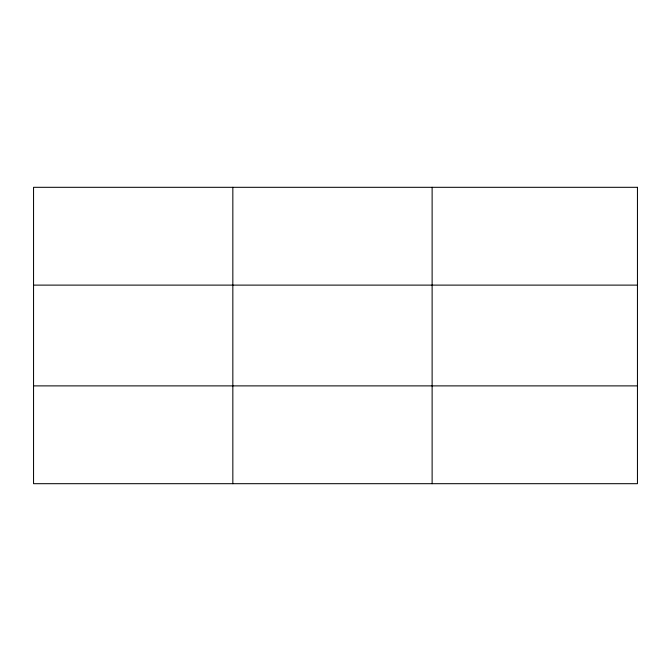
<?xml version="1.0" encoding="UTF-8"?>
<svg xmlns="http://www.w3.org/2000/svg" width="671" height="671" viewBox="0 0 671 671"><rect width="100%" height="100%" fill="white"/><g stroke="black" fill="none" stroke-linecap="round" stroke-linejoin="round"><path stroke-width="1.01" d="M232.837 187.31L232.837 483.69M432.124 187.31L432.124 483.69M33.55 285.116L637.45 285.116M33.55 385.884L637.45 385.884M637.45 187.31L637.45 483.69L33.55 483.69L33.55 187.31L637.45 187.31"/></g></svg>
